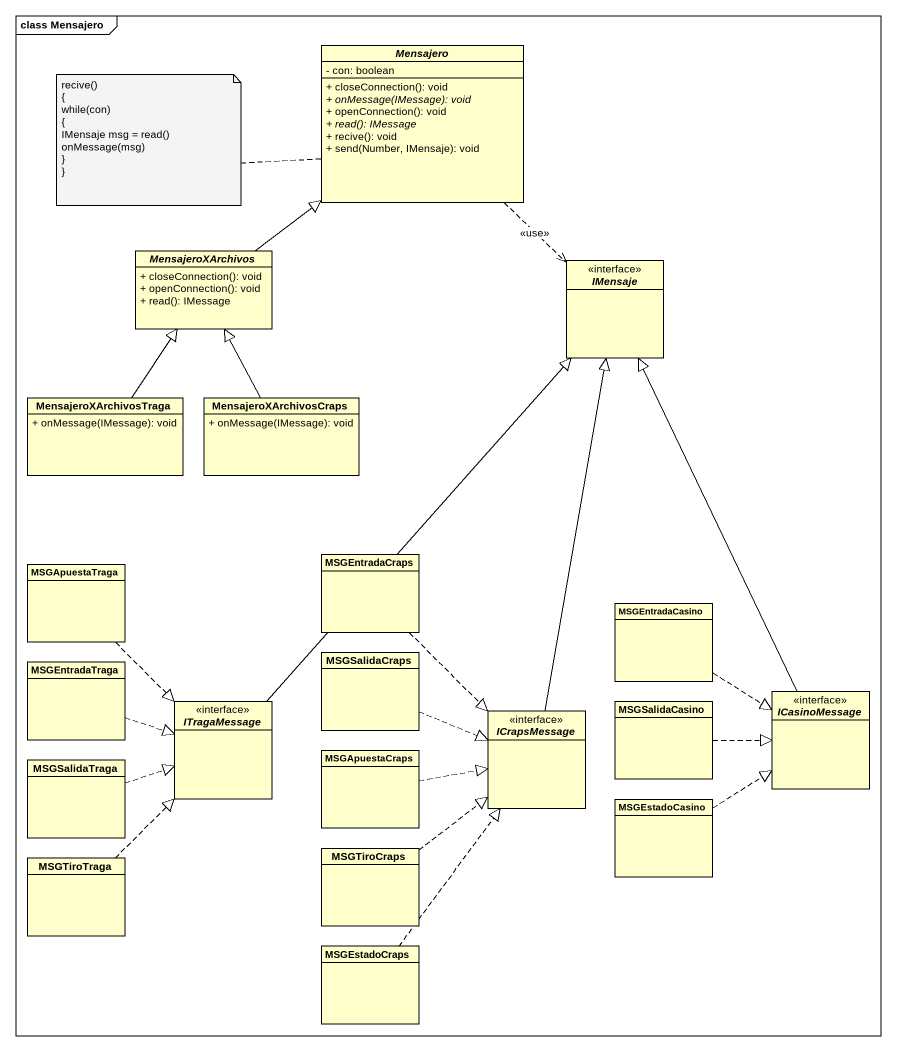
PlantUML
@startuml
mainframe class Mensajero
hide circle
hide empty members
skinparam classAttributeIconSize 0
abstract class Mensajero {
  - con: boolean
  + closeConnection(): void
  {abstract} + onMessage(IMessage): void
  + openConnection(): void
  {abstract} + read(): IMessage
  + recive(): void
  + send(Number, IMensaje): void
}
abstract class MensajeroXArchivos {
  + closeConnection(): void
  + openConnection(): void
  + read(): IMessage
}
interface IMensaje <<interface>>
class MensajeroXArchivosTraga {
  + onMessage(IMessage): void
}
class MensajeroXArchivosCraps {
  + onMessage(IMessage): void
}
class MSGApuestaTraga
class MSGEntradaCraps
class MSGEntradaCasino
class MSGEntradaTraga
class MSGSalidaCraps
interface ITragaMessage <<interface>>
class MSGSalidaCasino
interface ICasinoMessage <<interface>>
class MSGApuestaCraps
interface ICrapsMessage <<interface>>
class MSGSalidaTraga
class MSGEstadoCasino
class MSGTiroTraga
class MSGTiroCraps
class MSGEstadoCraps
Mensajero ..> IMensaje : <<use>>
MensajeroXArchivos -up-|> Mensajero
MensajeroXArchivosTraga -up-|> MensajeroXArchivos
MensajeroXArchivosCraps -up-|> MensajeroXArchivos
MSGApuestaTraga ..|> ITragaMessage
MSGEntradaCraps ..|> ICrapsMessage
MSGEntradaCasino ..|> ICasinoMessage
MSGEntradaTraga .right.|> ITragaMessage
MSGSalidaCraps .right.|> ICrapsMessage
ITragaMessage -up-|> IMensaje
MSGSalidaCasino .right.|> ICasinoMessage
ICasinoMessage -up-|> IMensaje
MSGApuestaCraps .right.|> ICrapsMessage
ICrapsMessage -up-|> IMensaje
MSGSalidaTraga .right.|> ITragaMessage
MSGEstadoCasino .up.|> ICasinoMessage
MSGTiroTraga .up.|> ITragaMessage
MSGTiroCraps .up.|> ICrapsMessage
MSGEstadoCraps .up.|> ICrapsMessage
note left of Mensajero
  recive()
  {
  while(con)
  {
  IMensaje msg = read()
  onMessage(msg)
  ~}
  ~}
end note
@enduml
